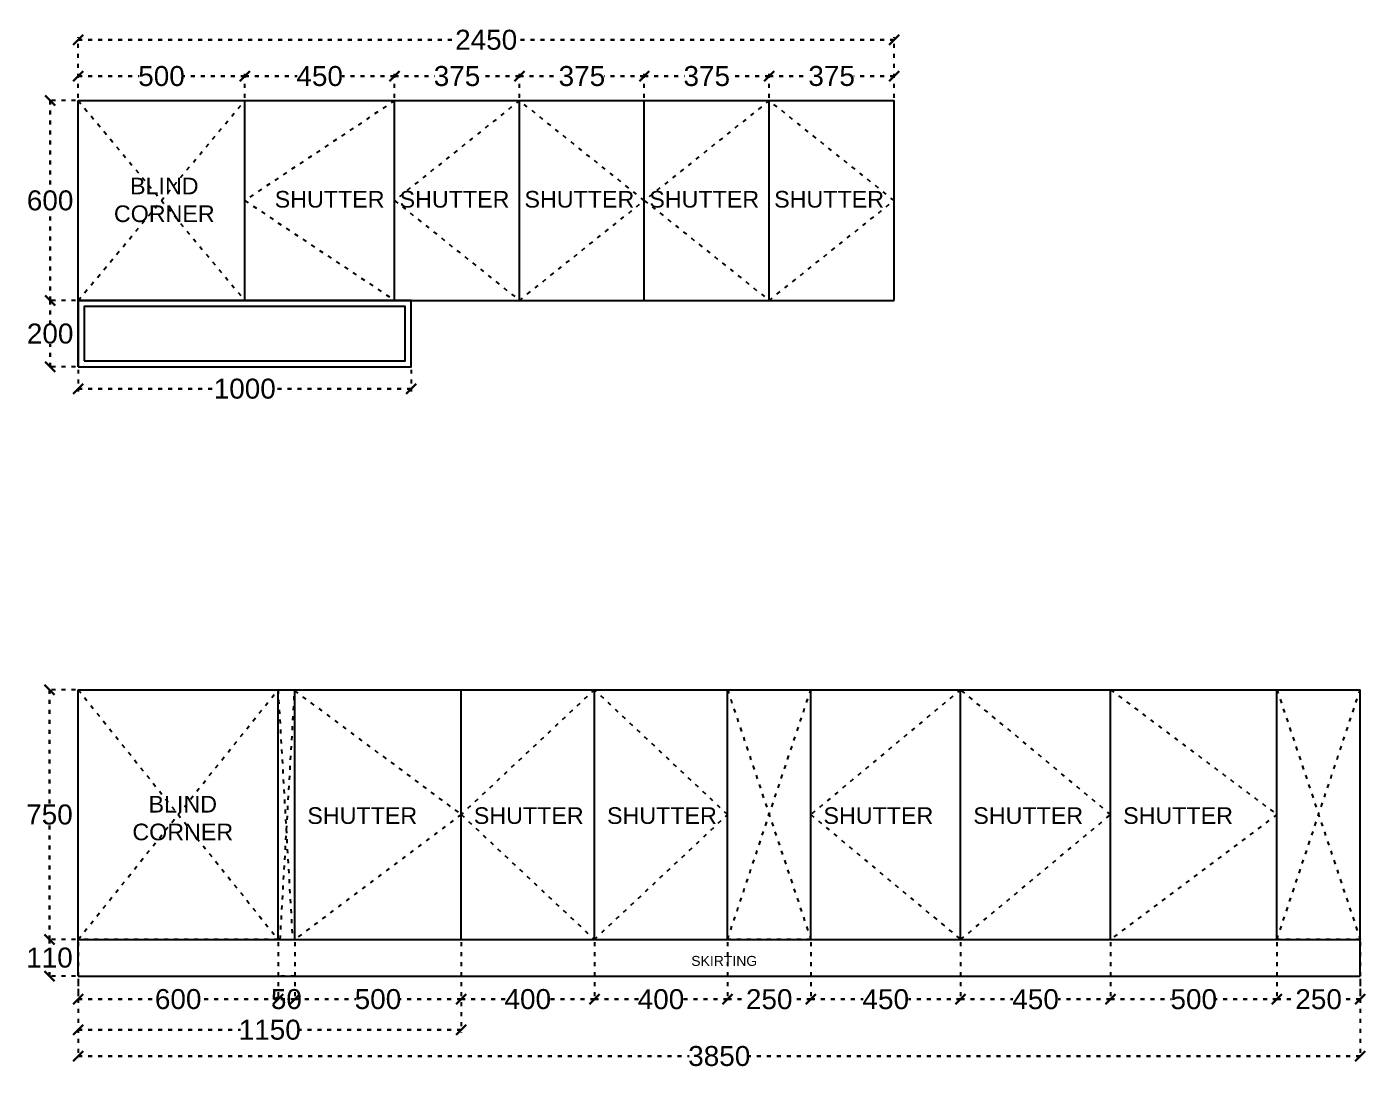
# Model space of a CAD drawing. Header units: millimetres. Extents: x 221542 to 643377, y 20779 to 241923.
# Drawn here: x 314222 to 318242, y 123068 to 126199 of the extents above; entities that cross this region are included whole.
import ezdxf

# ---------------------------------------------------------------- set-up
doc = ezdxf.new("R2010")
doc.units = ezdxf.units.MM
doc.header["$MEASUREMENT"] = 0
doc.linetypes.add('ACAD_ISO03W100', pattern=[30, 12, -18])
doc.layers.add('Walls', color=253, linetype='Continuous')
doc.styles.get("Standard").update_dxf_attribs({"font": 'arial.ttf'})
doc.dimstyles.get("Standard").update_dxf_attribs({"dimtxt": 60, "dimasz": 30, "dimexe": 7.75, "dimexo": 8.13, "dimgap": 0.63, "dimtad": 0, "dimtih": 1, "dimtoh": 1, "dimdec": 0, "dimzin": 0, "dimtxsty": 'Standard', "dimblk": 'OBLIQUE', "dimcen": 2.25, "dimclrd": 1, "dimclre": 1, "dimclrt": 1, "dimadec": 0, "dimazin": 0, "dimtfac": 1, "dimtdec": 0, "dimtofl": 0, "dimtmove": 0, "dimatfit": 3, "dimfxl": 1, "dimtolj": 1, "dimtzin": 0, "dimlwd": 30, "dimarcsym": 0})

# ---------------------------------------------------------------- blocks, each defined once
blk = doc.blocks.new('_Oblique')
at = {"color": 0, "linetype": 'ByBlock', "lineweight": -2}
blk.add_line((-0.5, -0.5), (0.5, 0.5), dxfattribs=at)
blk = doc.blocks.new('*D949')
at = {"layer": 'Defpoints', "color": 0, "linetype": 'ACAD_ISO03W100', "transparency": 16777216}
for p in [(315526.5, 123458), (314376.5, 123348), (315526.5, 123186.5)]:
    blk.add_point(p, dxfattribs=at)
at = {"layer": 'Walls', "color": 1, "linetype": 'ACAD_ISO03W100', "lineweight": -2, "transparency": 16777216}
for p, q in [((315526.5, 123449.9), (315526.5, 123178.8)), ((314376.5, 123339.9), (314376.5, 123178.8))]:
    blk.add_line(p, q, dxfattribs=at)
at = {"layer": 'Walls', "color": 1, "linetype": 'ACAD_ISO03W100', "lineweight": 30, "transparency": 16777216}
for p, q in [((314376.5, 123186.5), (314864.2, 123186.5)), ((315526.5, 123186.5), (315038.8, 123186.5))]:
    blk.add_line(p, q, dxfattribs=at)
at = {"layer": 'Walls', "color": 1, "linetype": 'ACAD_ISO03W100', "lineweight": 30, "transparency": 16777216, "xscale": 30, "yscale": 30, "zscale": 30, "rotation": 180}
blk.add_blockref('_Oblique', (314376.5, 123186.5), dxfattribs=at)
at = {"layer": 'Walls', "color": 1, "linetype": 'ACAD_ISO03W100', "lineweight": 30, "transparency": 16777216, "xscale": 30, "yscale": 30, "zscale": 30}
blk.add_blockref('_Oblique', (315526.5, 123186.5), dxfattribs=at)
at = {"layer": 'Walls', "color": 1, "linetype": 'ACAD_ISO03W100', "transparency": 16777216, "insert": (314951.5, 123186.5), "char_height": 60, "attachment_point": 5}
blk.add_mtext('\\A1;1150', dxfattribs=at)
blk = doc.blocks.new('*D950')
at = {"layer": 'Defpoints', "color": 0, "linetype": 'ACAD_ISO03W100', "transparency": 16777216}
for p in [(315026.5, 123458), (315526.5, 123458), (315526.5, 123278.5)]:
    blk.add_point(p, dxfattribs=at)
at = {"layer": 'Walls', "color": 1, "linetype": 'ACAD_ISO03W100', "lineweight": -2, "transparency": 16777216}
for p, q in [((315026.5, 123449.9), (315026.5, 123270.8)), ((315526.5, 123449.9), (315526.5, 123270.8))]:
    blk.add_line(p, q, dxfattribs=at)
at = {"layer": 'Walls', "color": 1, "linetype": 'ACAD_ISO03W100', "lineweight": 30, "transparency": 16777216}
for p, q in [((315026.5, 123278.5), (315209.7, 123278.5)), ((315526.5, 123278.5), (315343.3, 123278.5))]:
    blk.add_line(p, q, dxfattribs=at)
at = {"layer": 'Walls', "color": 1, "linetype": 'ACAD_ISO03W100', "lineweight": 30, "transparency": 16777216, "xscale": 30, "yscale": 30, "zscale": 30, "rotation": 180}
blk.add_blockref('_Oblique', (315026.5, 123278.5), dxfattribs=at)
at = {"layer": 'Walls', "color": 1, "linetype": 'ACAD_ISO03W100', "lineweight": 30, "transparency": 16777216, "xscale": 30, "yscale": 30, "zscale": 30}
blk.add_blockref('_Oblique', (315526.5, 123278.5), dxfattribs=at)
at = {"layer": 'Walls', "color": 1, "linetype": 'ACAD_ISO03W100', "transparency": 16777216, "insert": (315276.5, 123278.5), "char_height": 60, "attachment_point": 5}
blk.add_mtext('\\A1;500', dxfattribs=at)
blk = doc.blocks.new('*D951')
at = {"layer": 'Defpoints', "color": 0, "linetype": 'ACAD_ISO03W100', "transparency": 16777216}
for p in [(314976.5, 123458), (315026.5, 123458), (314976.5, 123278.5)]:
    blk.add_point(p, dxfattribs=at)
at = {"layer": 'Walls', "color": 1, "linetype": 'ACAD_ISO03W100', "lineweight": -2, "transparency": 16777216}
for p, q in [((314976.5, 123449.87), (314976.5, 123270.75)), ((315026.5, 123449.87), (315026.5, 123270.75))]:
    blk.add_line(p, q, dxfattribs=at)
at = {"layer": 'Walls', "color": 1, "linetype": 'ACAD_ISO03W100', "lineweight": 30, "transparency": 16777216}
blk.add_line((315026.5, 123278.5), (314976.5, 123278.5), dxfattribs=at)
at = {"layer": 'Walls', "color": 1, "linetype": 'ACAD_ISO03W100', "lineweight": 30, "transparency": 16777216, "xscale": 30, "yscale": 30, "zscale": 30, "rotation": 180}
blk.add_blockref('_Oblique', (314976.5, 123278.5), dxfattribs=at)
at = {"layer": 'Walls', "color": 1, "linetype": 'ACAD_ISO03W100', "lineweight": 30, "transparency": 16777216, "xscale": 30, "yscale": 30, "zscale": 30}
blk.add_blockref('_Oblique', (315026.5, 123278.5), dxfattribs=at)
at = {"layer": 'Walls', "color": 1, "linetype": 'ACAD_ISO03W100', "transparency": 16777216, "insert": (315001.5, 123278.5), "char_height": 60, "attachment_point": 5}
blk.add_mtext('\\A1;50', dxfattribs=at)
blk = doc.blocks.new('*D952')
at = {"layer": 'Defpoints', "color": 0, "linetype": 'ACAD_ISO03W100', "transparency": 16777216}
for p in [(314376.5, 123458), (314976.5, 123458), (314976.5, 123278.5)]:
    blk.add_point(p, dxfattribs=at)
at = {"layer": 'Walls', "color": 1, "linetype": 'ACAD_ISO03W100', "lineweight": -2, "transparency": 16777216}
for p, q in [((314376.5, 123449.9), (314376.5, 123270.8)), ((314976.5, 123449.9), (314976.5, 123270.8))]:
    blk.add_line(p, q, dxfattribs=at)
at = {"layer": 'Walls', "color": 1, "linetype": 'ACAD_ISO03W100', "lineweight": 30, "transparency": 16777216}
for p, q in [((314376.5, 123278.5), (314609.5, 123278.5)), ((314976.5, 123278.5), (314743.5, 123278.5))]:
    blk.add_line(p, q, dxfattribs=at)
at = {"layer": 'Walls', "color": 1, "linetype": 'ACAD_ISO03W100', "lineweight": 30, "transparency": 16777216, "xscale": 30, "yscale": 30, "zscale": 30, "rotation": 180}
blk.add_blockref('_Oblique', (314376.5, 123278.5), dxfattribs=at)
at = {"layer": 'Walls', "color": 1, "linetype": 'ACAD_ISO03W100', "lineweight": 30, "transparency": 16777216, "xscale": 30, "yscale": 30, "zscale": 30}
blk.add_blockref('_Oblique', (314976.5, 123278.5), dxfattribs=at)
at = {"layer": 'Walls', "color": 1, "linetype": 'ACAD_ISO03W100', "transparency": 16777216, "insert": (314676.5, 123278.5), "char_height": 60, "attachment_point": 5}
blk.add_mtext('\\A1;600', dxfattribs=at)
blk = doc.blocks.new('*D953')
at = {"layer": 'Defpoints', "color": 0, "linetype": 'ACAD_ISO03W100', "transparency": 16777216}
for p in [(315526.5, 123458), (315926.5, 123458), (315926.5, 123278.5)]:
    blk.add_point(p, dxfattribs=at)
at = {"layer": 'Walls', "color": 1, "linetype": 'ACAD_ISO03W100', "lineweight": -2, "transparency": 16777216}
for p, q in [((315526.5, 123449.9), (315526.5, 123270.8)), ((315926.5, 123449.9), (315926.5, 123270.8))]:
    blk.add_line(p, q, dxfattribs=at)
at = {"layer": 'Walls', "color": 1, "linetype": 'ACAD_ISO03W100', "lineweight": 30, "transparency": 16777216}
for p, q in [((315526.5, 123278.5), (315658.5, 123278.5)), ((315926.5, 123278.5), (315794.5, 123278.5))]:
    blk.add_line(p, q, dxfattribs=at)
at = {"layer": 'Walls', "color": 1, "linetype": 'ACAD_ISO03W100', "lineweight": 30, "transparency": 16777216, "xscale": 30, "yscale": 30, "zscale": 30, "rotation": 180}
blk.add_blockref('_Oblique', (315526.5, 123278.5), dxfattribs=at)
at = {"layer": 'Walls', "color": 1, "linetype": 'ACAD_ISO03W100', "lineweight": 30, "transparency": 16777216, "xscale": 30, "yscale": 30, "zscale": 30}
blk.add_blockref('_Oblique', (315926.5, 123278.5), dxfattribs=at)
at = {"layer": 'Walls', "color": 1, "linetype": 'ACAD_ISO03W100', "transparency": 16777216, "insert": (315726.5, 123278.5), "char_height": 60, "attachment_point": 5}
blk.add_mtext('\\A1;400', dxfattribs=at)
blk = doc.blocks.new('*D954')
at = {"layer": 'Defpoints', "color": 0, "linetype": 'ACAD_ISO03W100', "transparency": 16777216}
for p in [(315926.5, 123458), (316326.5, 123458), (316326.5, 123278.2)]:
    blk.add_point(p, dxfattribs=at)
at = {"layer": 'Walls', "color": 1, "linetype": 'ACAD_ISO03W100', "lineweight": -2, "transparency": 16777216}
for p, q in [((315926.5, 123449.9), (315926.5, 123270.5)), ((316326.5, 123449.9), (316326.5, 123270.5))]:
    blk.add_line(p, q, dxfattribs=at)
at = {"layer": 'Walls', "color": 1, "linetype": 'ACAD_ISO03W100', "lineweight": 30, "transparency": 16777216}
for p, q in [((315926.5, 123278.2), (316058.5, 123278.2)), ((316326.5, 123278.2), (316194.5, 123278.2))]:
    blk.add_line(p, q, dxfattribs=at)
at = {"layer": 'Walls', "color": 1, "linetype": 'ACAD_ISO03W100', "lineweight": 30, "transparency": 16777216, "xscale": 30, "yscale": 30, "zscale": 30, "rotation": 180}
blk.add_blockref('_Oblique', (315926.5, 123278.2), dxfattribs=at)
at = {"layer": 'Walls', "color": 1, "linetype": 'ACAD_ISO03W100', "lineweight": 30, "transparency": 16777216, "xscale": 30, "yscale": 30, "zscale": 30}
blk.add_blockref('_Oblique', (316326.5, 123278.2), dxfattribs=at)
at = {"layer": 'Walls', "color": 1, "linetype": 'ACAD_ISO03W100', "transparency": 16777216, "insert": (316126.5, 123278.2), "char_height": 60, "attachment_point": 5}
blk.add_mtext('\\A1;400', dxfattribs=at)
blk = doc.blocks.new('*D955')
at = {"layer": 'Defpoints', "color": 0, "linetype": 'ACAD_ISO03W100', "transparency": 16777216}
for p in [(316326.5, 123458), (316576.5, 123458), (316576.5, 123278.2)]:
    blk.add_point(p, dxfattribs=at)
at = {"layer": 'Walls', "color": 1, "linetype": 'ACAD_ISO03W100', "lineweight": -2, "transparency": 16777216}
for p, q in [((316326.5, 123449.9), (316326.5, 123270.5)), ((316576.5, 123449.9), (316576.5, 123270.5))]:
    blk.add_line(p, q, dxfattribs=at)
at = {"layer": 'Walls', "color": 1, "linetype": 'ACAD_ISO03W100', "lineweight": 30, "transparency": 16777216}
for p, q in [((316326.5, 123278.2), (316384.2, 123278.2)), ((316576.5, 123278.2), (316518.8, 123278.2))]:
    blk.add_line(p, q, dxfattribs=at)
at = {"layer": 'Walls', "color": 1, "linetype": 'ACAD_ISO03W100', "lineweight": 30, "transparency": 16777216, "xscale": 30, "yscale": 30, "zscale": 30, "rotation": 180}
blk.add_blockref('_Oblique', (316326.5, 123278.2), dxfattribs=at)
at = {"layer": 'Walls', "color": 1, "linetype": 'ACAD_ISO03W100', "lineweight": 30, "transparency": 16777216, "xscale": 30, "yscale": 30, "zscale": 30}
blk.add_blockref('_Oblique', (316576.5, 123278.2), dxfattribs=at)
at = {"layer": 'Walls', "color": 1, "linetype": 'ACAD_ISO03W100', "transparency": 16777216, "insert": (316451.5, 123278.2), "char_height": 60, "attachment_point": 5}
blk.add_mtext('\\A1;250', dxfattribs=at)
blk = doc.blocks.new('*D956')
at = {"layer": 'Defpoints', "color": 0, "linetype": 'ACAD_ISO03W100', "transparency": 16777216}
for p in [(316576.5, 123458), (317026.5, 123458), (316576.5, 123278.2)]:
    blk.add_point(p, dxfattribs=at)
at = {"layer": 'Walls', "color": 1, "linetype": 'ACAD_ISO03W100', "lineweight": -2, "transparency": 16777216}
for p, q in [((316576.5, 123449.9), (316576.5, 123270.5)), ((317026.5, 123449.9), (317026.5, 123270.5))]:
    blk.add_line(p, q, dxfattribs=at)
at = {"layer": 'Walls', "color": 1, "linetype": 'ACAD_ISO03W100', "lineweight": 30, "transparency": 16777216}
for p, q in [((316576.5, 123278.2), (316733.5, 123278.2)), ((317026.5, 123278.2), (316869.5, 123278.2))]:
    blk.add_line(p, q, dxfattribs=at)
at = {"layer": 'Walls', "color": 1, "linetype": 'ACAD_ISO03W100', "lineweight": 30, "transparency": 16777216, "xscale": 30, "yscale": 30, "zscale": 30, "rotation": 180}
blk.add_blockref('_Oblique', (316576.5, 123278.2), dxfattribs=at)
at = {"layer": 'Walls', "color": 1, "linetype": 'ACAD_ISO03W100', "lineweight": 30, "transparency": 16777216, "xscale": 30, "yscale": 30, "zscale": 30}
blk.add_blockref('_Oblique', (317026.5, 123278.2), dxfattribs=at)
at = {"layer": 'Walls', "color": 1, "linetype": 'ACAD_ISO03W100', "transparency": 16777216, "insert": (316801.5, 123278.2), "char_height": 60, "attachment_point": 5}
blk.add_mtext('\\A1;450', dxfattribs=at)
blk = doc.blocks.new('*D957')
at = {"layer": 'Defpoints', "color": 0, "linetype": 'ACAD_ISO03W100', "transparency": 16777216}
for p in [(317026.5, 123458), (317476.5, 123458), (317026.5, 123278.2)]:
    blk.add_point(p, dxfattribs=at)
at = {"layer": 'Walls', "color": 1, "linetype": 'ACAD_ISO03W100', "lineweight": -2, "transparency": 16777216}
for p, q in [((317026.5, 123449.9), (317026.5, 123270.5)), ((317476.5, 123449.9), (317476.5, 123270.5))]:
    blk.add_line(p, q, dxfattribs=at)
at = {"layer": 'Walls', "color": 1, "linetype": 'ACAD_ISO03W100', "lineweight": 30, "transparency": 16777216}
for p, q in [((317026.5, 123278.2), (317183.5, 123278.2)), ((317476.5, 123278.2), (317319.5, 123278.2))]:
    blk.add_line(p, q, dxfattribs=at)
at = {"layer": 'Walls', "color": 1, "linetype": 'ACAD_ISO03W100', "lineweight": 30, "transparency": 16777216, "xscale": 30, "yscale": 30, "zscale": 30, "rotation": 180}
blk.add_blockref('_Oblique', (317026.5, 123278.2), dxfattribs=at)
at = {"layer": 'Walls', "color": 1, "linetype": 'ACAD_ISO03W100', "lineweight": 30, "transparency": 16777216, "xscale": 30, "yscale": 30, "zscale": 30}
blk.add_blockref('_Oblique', (317476.5, 123278.2), dxfattribs=at)
at = {"layer": 'Walls', "color": 1, "linetype": 'ACAD_ISO03W100', "transparency": 16777216, "insert": (317251.5, 123278.2), "char_height": 60, "attachment_point": 5}
blk.add_mtext('\\A1;450', dxfattribs=at)
blk = doc.blocks.new('*D958')
at = {"layer": 'Defpoints', "color": 0, "linetype": 'ACAD_ISO03W100', "transparency": 16777216}
for p in [(317476.5, 123458), (317976.5, 123458), (317476.5, 123278.2)]:
    blk.add_point(p, dxfattribs=at)
at = {"layer": 'Walls', "color": 1, "linetype": 'ACAD_ISO03W100', "lineweight": -2, "transparency": 16777216}
for p, q in [((317476.5, 123449.9), (317476.5, 123270.5)), ((317976.5, 123449.9), (317976.5, 123270.5))]:
    blk.add_line(p, q, dxfattribs=at)
at = {"layer": 'Walls', "color": 1, "linetype": 'ACAD_ISO03W100', "lineweight": 30, "transparency": 16777216}
for p, q in [((317476.5, 123278.2), (317659.7, 123278.2)), ((317976.5, 123278.2), (317793.3, 123278.2))]:
    blk.add_line(p, q, dxfattribs=at)
at = {"layer": 'Walls', "color": 1, "linetype": 'ACAD_ISO03W100', "lineweight": 30, "transparency": 16777216, "xscale": 30, "yscale": 30, "zscale": 30, "rotation": 180}
blk.add_blockref('_Oblique', (317476.5, 123278.2), dxfattribs=at)
at = {"layer": 'Walls', "color": 1, "linetype": 'ACAD_ISO03W100', "lineweight": 30, "transparency": 16777216, "xscale": 30, "yscale": 30, "zscale": 30}
blk.add_blockref('_Oblique', (317976.5, 123278.2), dxfattribs=at)
at = {"layer": 'Walls', "color": 1, "linetype": 'ACAD_ISO03W100', "transparency": 16777216, "insert": (317726.5, 123278.2), "char_height": 60, "attachment_point": 5}
blk.add_mtext('\\A1;500', dxfattribs=at)
blk = doc.blocks.new('*D959')
at = {"layer": 'Defpoints', "color": 0, "linetype": 'ACAD_ISO03W100', "transparency": 16777216}
for p in [(317976.5, 123458), (318226.5, 123458), (318226.5, 123278.2)]:
    blk.add_point(p, dxfattribs=at)
at = {"layer": 'Walls', "color": 1, "linetype": 'ACAD_ISO03W100', "lineweight": -2, "transparency": 16777216}
for p, q in [((317976.5, 123449.9), (317976.5, 123270.5)), ((318226.5, 123449.9), (318226.5, 123270.5))]:
    blk.add_line(p, q, dxfattribs=at)
at = {"layer": 'Walls', "color": 1, "linetype": 'ACAD_ISO03W100', "lineweight": 30, "transparency": 16777216}
for p, q in [((317976.5, 123278.2), (318034.2, 123278.2)), ((318226.5, 123278.2), (318168.8, 123278.2))]:
    blk.add_line(p, q, dxfattribs=at)
at = {"layer": 'Walls', "color": 1, "linetype": 'ACAD_ISO03W100', "lineweight": 30, "transparency": 16777216, "xscale": 30, "yscale": 30, "zscale": 30, "rotation": 180}
blk.add_blockref('_Oblique', (317976.5, 123278.2), dxfattribs=at)
at = {"layer": 'Walls', "color": 1, "linetype": 'ACAD_ISO03W100', "lineweight": 30, "transparency": 16777216, "xscale": 30, "yscale": 30, "zscale": 30}
blk.add_blockref('_Oblique', (318226.5, 123278.2), dxfattribs=at)
at = {"layer": 'Walls', "color": 1, "linetype": 'ACAD_ISO03W100', "transparency": 16777216, "insert": (318101.5, 123278.2), "char_height": 60, "attachment_point": 5}
blk.add_mtext('\\A1;250', dxfattribs=at)
blk = doc.blocks.new('*D960')
at = {"layer": 'Defpoints', "color": 0, "linetype": 'ACAD_ISO03W100', "transparency": 16777216}
for p in [(314290, 123458), (314376.5, 123458), (314376.5, 123348)]:
    blk.add_point(p, dxfattribs=at)
at = {"layer": 'Walls', "color": 1, "linetype": 'ACAD_ISO03W100', "lineweight": -2, "transparency": 16777216}
for p, q in [((314368.4, 123458), (314282.3, 123458)), ((314368.4, 123348), (314282.3, 123348))]:
    blk.add_line(p, q, dxfattribs=at)
at = {"layer": 'Walls', "color": 1, "linetype": 'ACAD_ISO03W100', "lineweight": 30, "transparency": 16777216}
for p, q in [((314290, 123458), (314290, 123434.3)), ((314290, 123348), (314290, 123371.7))]:
    blk.add_line(p, q, dxfattribs=at)
at = {"layer": 'Walls', "color": 1, "linetype": 'ACAD_ISO03W100', "lineweight": 30, "transparency": 16777216, "xscale": 30, "yscale": 30, "zscale": 30}
for p, rotation in [((314290, 123458), 90), ((314290, 123348), 270)]:
    blk.add_blockref('_Oblique', p, dxfattribs=dict(at, rotation=rotation))
at = {"layer": 'Walls', "color": 1, "linetype": 'ACAD_ISO03W100', "transparency": 16777216, "insert": (314290, 123403), "char_height": 60, "attachment_point": 5}
blk.add_mtext('\\A1;110', dxfattribs=at)
blk = doc.blocks.new('*D961')
at = {"layer": 'Defpoints', "color": 0, "linetype": 'ACAD_ISO03W100', "transparency": 16777216}
for p in [(314290, 124208), (314376.5, 124208), (314376.5, 123458)]:
    blk.add_point(p, dxfattribs=at)
at = {"layer": 'Walls', "color": 1, "linetype": 'ACAD_ISO03W100', "lineweight": -2, "transparency": 16777216}
for p, q in [((314368.4, 124208), (314282.3, 124208)), ((314368.4, 123458), (314282.3, 123458))]:
    blk.add_line(p, q, dxfattribs=at)
at = {"layer": 'Walls', "color": 1, "linetype": 'ACAD_ISO03W100', "lineweight": 30, "transparency": 16777216}
for p, q in [((314290, 124208), (314290, 123864.3)), ((314290, 123458), (314290, 123801.7))]:
    blk.add_line(p, q, dxfattribs=at)
at = {"layer": 'Walls', "color": 1, "linetype": 'ACAD_ISO03W100', "lineweight": 30, "transparency": 16777216, "xscale": 30, "yscale": 30, "zscale": 30}
for p, rotation in [((314290, 124208), 90), ((314290, 123458), 270)]:
    blk.add_blockref('_Oblique', p, dxfattribs=dict(at, rotation=rotation))
at = {"layer": 'Walls', "color": 1, "linetype": 'ACAD_ISO03W100', "transparency": 16777216, "insert": (314290, 123833), "char_height": 60, "attachment_point": 5}
blk.add_mtext('\\A1;750', dxfattribs=at)
blk = doc.blocks.new('*D963')
at = {"layer": 'Defpoints', "color": 0, "linetype": 'ACAD_ISO03W100', "transparency": 16777216}
for p in [(314876.5, 126051), (314376.5, 125977.5), (314876.5, 125977.5)]:
    blk.add_point(p, dxfattribs=at)
at = {"layer": 'Walls', "color": 1, "linetype": 'ACAD_ISO03W100', "lineweight": -2, "transparency": 16777216}
for p, q in [((314376.5, 125985.6), (314376.5, 126058.8)), ((314876.5, 125985.6), (314876.5, 126058.8))]:
    blk.add_line(p, q, dxfattribs=at)
at = {"layer": 'Walls', "color": 1, "linetype": 'ACAD_ISO03W100', "lineweight": 30, "transparency": 16777216}
for p, q in [((314376.5, 126051), (314559.7, 126051)), ((314876.5, 126051), (314693.3, 126051))]:
    blk.add_line(p, q, dxfattribs=at)
at = {"layer": 'Walls', "color": 1, "linetype": 'ACAD_ISO03W100', "lineweight": 30, "transparency": 16777216, "xscale": 30, "yscale": 30, "zscale": 30, "rotation": 180}
blk.add_blockref('_Oblique', (314376.5, 126051), dxfattribs=at)
at = {"layer": 'Walls', "color": 1, "linetype": 'ACAD_ISO03W100', "lineweight": 30, "transparency": 16777216, "xscale": 30, "yscale": 30, "zscale": 30}
blk.add_blockref('_Oblique', (314876.5, 126051), dxfattribs=at)
at = {"layer": 'Walls', "color": 1, "linetype": 'ACAD_ISO03W100', "transparency": 16777216, "insert": (314626.5, 126051), "char_height": 60, "attachment_point": 5}
blk.add_mtext('\\A1;500', dxfattribs=at)
blk = doc.blocks.new('*D964')
at = {"layer": 'Defpoints', "color": 0, "linetype": 'ACAD_ISO03W100', "transparency": 16777216}
for p in [(315326.5, 126051), (314876.5, 125977.5), (315326.5, 125977.5)]:
    blk.add_point(p, dxfattribs=at)
at = {"layer": 'Walls', "color": 1, "linetype": 'ACAD_ISO03W100', "lineweight": -2, "transparency": 16777216}
for p, q in [((314876.5, 125985.6), (314876.5, 126058.8)), ((315326.5, 125985.6), (315326.5, 126058.8))]:
    blk.add_line(p, q, dxfattribs=at)
at = {"layer": 'Walls', "color": 1, "linetype": 'ACAD_ISO03W100', "lineweight": 30, "transparency": 16777216}
for p, q in [((314876.5, 126051), (315033.5, 126051)), ((315326.5, 126051), (315169.5, 126051))]:
    blk.add_line(p, q, dxfattribs=at)
at = {"layer": 'Walls', "color": 1, "linetype": 'ACAD_ISO03W100', "lineweight": 30, "transparency": 16777216, "xscale": 30, "yscale": 30, "zscale": 30, "rotation": 180}
blk.add_blockref('_Oblique', (314876.5, 126051), dxfattribs=at)
at = {"layer": 'Walls', "color": 1, "linetype": 'ACAD_ISO03W100', "lineweight": 30, "transparency": 16777216, "xscale": 30, "yscale": 30, "zscale": 30}
blk.add_blockref('_Oblique', (315326.5, 126051), dxfattribs=at)
at = {"layer": 'Walls', "color": 1, "linetype": 'ACAD_ISO03W100', "transparency": 16777216, "insert": (315101.5, 126051), "char_height": 60, "attachment_point": 5}
blk.add_mtext('\\A1;450', dxfattribs=at)
blk = doc.blocks.new('*D965')
at = {"layer": 'Defpoints', "color": 0, "linetype": 'ACAD_ISO03W100', "transparency": 16777216}
for p in [(315701.5, 126051), (315326.5, 125977.5), (315701.5, 125977.5)]:
    blk.add_point(p, dxfattribs=at)
at = {"layer": 'Walls', "color": 1, "linetype": 'ACAD_ISO03W100', "lineweight": -2, "transparency": 16777216}
for p, q in [((315326.5, 125985.6), (315326.5, 126058.8)), ((315701.5, 125985.6), (315701.5, 126058.8))]:
    blk.add_line(p, q, dxfattribs=at)
at = {"layer": 'Walls', "color": 1, "linetype": 'ACAD_ISO03W100', "lineweight": 30, "transparency": 16777216}
for p, q in [((315326.5, 126051), (315446.9, 126051)), ((315701.5, 126051), (315581.1, 126051))]:
    blk.add_line(p, q, dxfattribs=at)
at = {"layer": 'Walls', "color": 1, "linetype": 'ACAD_ISO03W100', "lineweight": 30, "transparency": 16777216, "xscale": 30, "yscale": 30, "zscale": 30, "rotation": 180}
blk.add_blockref('_Oblique', (315326.5, 126051), dxfattribs=at)
at = {"layer": 'Walls', "color": 1, "linetype": 'ACAD_ISO03W100', "lineweight": 30, "transparency": 16777216, "xscale": 30, "yscale": 30, "zscale": 30}
blk.add_blockref('_Oblique', (315701.5, 126051), dxfattribs=at)
at = {"layer": 'Walls', "color": 1, "linetype": 'ACAD_ISO03W100', "transparency": 16777216, "insert": (315514, 126051), "char_height": 60, "attachment_point": 5}
blk.add_mtext('\\A1;375', dxfattribs=at)
blk = doc.blocks.new('*D966')
at = {"layer": 'Defpoints', "color": 0, "linetype": 'ACAD_ISO03W100', "transparency": 16777216}
for p in [(316076.5, 126051), (315701.5, 125978), (316076.5, 125977.5)]:
    blk.add_point(p, dxfattribs=at)
at = {"layer": 'Walls', "color": 1, "linetype": 'ACAD_ISO03W100', "lineweight": -2, "transparency": 16777216}
for p, q in [((315701.5, 125986.1), (315701.5, 126058.8)), ((316076.5, 125985.6), (316076.5, 126058.8))]:
    blk.add_line(p, q, dxfattribs=at)
at = {"layer": 'Walls', "color": 1, "linetype": 'ACAD_ISO03W100', "lineweight": 30, "transparency": 16777216}
for p, q in [((315701.5, 126051), (315821.9, 126051)), ((316076.5, 126051), (315956.1, 126051))]:
    blk.add_line(p, q, dxfattribs=at)
at = {"layer": 'Walls', "color": 1, "linetype": 'ACAD_ISO03W100', "lineweight": 30, "transparency": 16777216, "xscale": 30, "yscale": 30, "zscale": 30, "rotation": 180}
blk.add_blockref('_Oblique', (315701.5, 126051), dxfattribs=at)
at = {"layer": 'Walls', "color": 1, "linetype": 'ACAD_ISO03W100', "lineweight": 30, "transparency": 16777216, "xscale": 30, "yscale": 30, "zscale": 30}
blk.add_blockref('_Oblique', (316076.5, 126051), dxfattribs=at)
at = {"layer": 'Walls', "color": 1, "linetype": 'ACAD_ISO03W100', "transparency": 16777216, "insert": (315889, 126051), "char_height": 60, "attachment_point": 5}
blk.add_mtext('\\A1;375', dxfattribs=at)
blk = doc.blocks.new('*D967')
at = {"layer": 'Defpoints', "color": 0, "linetype": 'ACAD_ISO03W100', "transparency": 16777216}
for p in [(316076.5, 126051), (316076.5, 125977.5), (316451.5, 125977.5)]:
    blk.add_point(p, dxfattribs=at)
at = {"layer": 'Walls', "color": 1, "linetype": 'ACAD_ISO03W100', "lineweight": -2, "transparency": 16777216}
for p, q in [((316076.5, 125985.6), (316076.5, 126058.8)), ((316451.5, 125985.6), (316451.5, 126058.8))]:
    blk.add_line(p, q, dxfattribs=at)
at = {"layer": 'Walls', "color": 1, "linetype": 'ACAD_ISO03W100', "lineweight": 30, "transparency": 16777216}
for p, q in [((316076.5, 126051), (316196.9, 126051)), ((316451.5, 126051), (316331.1, 126051))]:
    blk.add_line(p, q, dxfattribs=at)
at = {"layer": 'Walls', "color": 1, "linetype": 'ACAD_ISO03W100', "lineweight": 30, "transparency": 16777216, "xscale": 30, "yscale": 30, "zscale": 30, "rotation": 180}
blk.add_blockref('_Oblique', (316076.5, 126051), dxfattribs=at)
at = {"layer": 'Walls', "color": 1, "linetype": 'ACAD_ISO03W100', "lineweight": 30, "transparency": 16777216, "xscale": 30, "yscale": 30, "zscale": 30}
blk.add_blockref('_Oblique', (316451.5, 126051), dxfattribs=at)
at = {"layer": 'Walls', "color": 1, "linetype": 'ACAD_ISO03W100', "transparency": 16777216, "insert": (316264, 126051), "char_height": 60, "attachment_point": 5}
blk.add_mtext('\\A1;375', dxfattribs=at)
blk = doc.blocks.new('*D968')
at = {"layer": 'Defpoints', "color": 0, "linetype": 'ACAD_ISO03W100', "transparency": 16777216}
for p in [(316451.5, 126051.2), (316451.5, 125977.5), (316826.5, 125977.5)]:
    blk.add_point(p, dxfattribs=at)
at = {"layer": 'Walls', "color": 1, "linetype": 'ACAD_ISO03W100', "lineweight": -2, "transparency": 16777216}
for p, q in [((316451.5, 125985.6), (316451.5, 126059)), ((316826.5, 125985.6), (316826.5, 126059))]:
    blk.add_line(p, q, dxfattribs=at)
at = {"layer": 'Walls', "color": 1, "linetype": 'ACAD_ISO03W100', "lineweight": 30, "transparency": 16777216}
for p, q in [((316451.5, 126051.2), (316571.9, 126051.2)), ((316826.5, 126051.2), (316706.1, 126051.2))]:
    blk.add_line(p, q, dxfattribs=at)
at = {"layer": 'Walls', "color": 1, "linetype": 'ACAD_ISO03W100', "lineweight": 30, "transparency": 16777216, "xscale": 30, "yscale": 30, "zscale": 30, "rotation": 180}
blk.add_blockref('_Oblique', (316451.5, 126051.2), dxfattribs=at)
at = {"layer": 'Walls', "color": 1, "linetype": 'ACAD_ISO03W100', "lineweight": 30, "transparency": 16777216, "xscale": 30, "yscale": 30, "zscale": 30}
blk.add_blockref('_Oblique', (316826.5, 126051.2), dxfattribs=at)
at = {"layer": 'Walls', "color": 1, "linetype": 'ACAD_ISO03W100', "transparency": 16777216, "insert": (316639, 126051.2), "char_height": 60, "attachment_point": 5}
blk.add_mtext('\\A1;375', dxfattribs=at)
blk = doc.blocks.new('*D969')
at = {"layer": 'Defpoints', "color": 0, "linetype": 'ACAD_ISO03W100', "transparency": 16777216}
for p in [(314376.5, 125977.5), (314292, 125377.5), (314376.5, 125377.5)]:
    blk.add_point(p, dxfattribs=at)
at = {"layer": 'Walls', "color": 1, "linetype": 'ACAD_ISO03W100', "lineweight": -2, "transparency": 16777216}
for p, q in [((314368.4, 125977.5), (314284.3, 125977.5)), ((314368.4, 125377.5), (314284.3, 125377.5))]:
    blk.add_line(p, q, dxfattribs=at)
at = {"layer": 'Walls', "color": 1, "linetype": 'ACAD_ISO03W100', "lineweight": 30, "transparency": 16777216}
for p, q in [((314292, 125977.5), (314292, 125708.8)), ((314292, 125377.5), (314292, 125646.2))]:
    blk.add_line(p, q, dxfattribs=at)
at = {"layer": 'Walls', "color": 1, "linetype": 'ACAD_ISO03W100', "lineweight": 30, "transparency": 16777216, "xscale": 30, "yscale": 30, "zscale": 30}
for p, rotation in [((314292, 125977.5), 90), ((314292, 125377.5), 270)]:
    blk.add_blockref('_Oblique', p, dxfattribs=dict(at, rotation=rotation))
at = {"layer": 'Walls', "color": 1, "linetype": 'ACAD_ISO03W100', "transparency": 16777216, "insert": (314292, 125677.5), "char_height": 60, "attachment_point": 5}
blk.add_mtext('\\A1;600', dxfattribs=at)
blk = doc.blocks.new('*D970')
at = {"layer": 'Defpoints', "color": 0, "linetype": 'ACAD_ISO03W100', "transparency": 16777216}
for p in [(314376.5, 125377.5), (314292, 125177.5), (314376.5, 125177.5)]:
    blk.add_point(p, dxfattribs=at)
at = {"layer": 'Walls', "color": 1, "linetype": 'ACAD_ISO03W100', "lineweight": -2, "transparency": 16777216}
for p, q in [((314368.4, 125377.5), (314284.3, 125377.5)), ((314368.4, 125177.5), (314284.3, 125177.5))]:
    blk.add_line(p, q, dxfattribs=at)
at = {"layer": 'Walls', "color": 1, "linetype": 'ACAD_ISO03W100', "lineweight": 30, "transparency": 16777216}
for p, q in [((314292, 125377.5), (314292, 125308.8)), ((314292, 125177.5), (314292, 125246.2))]:
    blk.add_line(p, q, dxfattribs=at)
at = {"layer": 'Walls', "color": 1, "linetype": 'ACAD_ISO03W100', "lineweight": 30, "transparency": 16777216, "xscale": 30, "yscale": 30, "zscale": 30}
for p, rotation in [((314292, 125377.5), 90), ((314292, 125177.5), 270)]:
    blk.add_blockref('_Oblique', p, dxfattribs=dict(at, rotation=rotation))
at = {"layer": 'Walls', "color": 1, "linetype": 'ACAD_ISO03W100', "transparency": 16777216, "insert": (314292, 125277.5), "char_height": 60, "attachment_point": 5}
blk.add_mtext('\\A1;200', dxfattribs=at)
blk = doc.blocks.new('*D971')
at = {"layer": 'Defpoints', "color": 0, "linetype": 'ACAD_ISO03W100', "transparency": 16777216}
for p in [(314376.5, 125177.5), (315376.5, 125177.5), (315376.5, 125112)]:
    blk.add_point(p, dxfattribs=at)
at = {"layer": 'Walls', "color": 1, "linetype": 'ACAD_ISO03W100', "lineweight": -2, "transparency": 16777216}
for p, q in [((314376.5, 125169.4), (314376.5, 125104.2)), ((315376.5, 125169.4), (315376.5, 125104.2))]:
    blk.add_line(p, q, dxfattribs=at)
at = {"layer": 'Walls', "color": 1, "linetype": 'ACAD_ISO03W100', "lineweight": 30, "transparency": 16777216}
for p, q in [((314376.5, 125112), (314789.2, 125112)), ((315376.5, 125112), (314963.8, 125112))]:
    blk.add_line(p, q, dxfattribs=at)
at = {"layer": 'Walls', "color": 1, "linetype": 'ACAD_ISO03W100', "lineweight": 30, "transparency": 16777216, "xscale": 30, "yscale": 30, "zscale": 30, "rotation": 180}
blk.add_blockref('_Oblique', (314376.5, 125112), dxfattribs=at)
at = {"layer": 'Walls', "color": 1, "linetype": 'ACAD_ISO03W100', "lineweight": 30, "transparency": 16777216, "xscale": 30, "yscale": 30, "zscale": 30}
blk.add_blockref('_Oblique', (315376.5, 125112), dxfattribs=at)
at = {"layer": 'Walls', "color": 1, "linetype": 'ACAD_ISO03W100', "transparency": 16777216, "insert": (314876.5, 125112), "char_height": 60, "attachment_point": 5}
blk.add_mtext('\\A1;1000', dxfattribs=at)
blk = doc.blocks.new('*D973')
at = {"layer": 'Defpoints', "color": 0, "linetype": 'ACAD_ISO03W100', "transparency": 16777216}
for p in [(314376.5, 123348), (318226.5, 123348), (318226.5, 123107.5)]:
    blk.add_point(p, dxfattribs=at)
at = {"layer": 'Walls', "color": 1, "linetype": 'ACAD_ISO03W100', "lineweight": -2, "transparency": 16777216}
for p, q in [((314376.5, 123339.87), (314376.5, 123099.75)), ((318226.5, 123339.87), (318226.5, 123099.75))]:
    blk.add_line(p, q, dxfattribs=at)
at = {"layer": 'Walls', "color": 1, "linetype": 'ACAD_ISO03W100', "lineweight": 30, "transparency": 16777216}
for p, q in [((314376.5, 123107.5), (316211.40206, 123107.5)), ((318226.5, 123107.5), (316391.59794, 123107.5))]:
    blk.add_line(p, q, dxfattribs=at)
at = {"layer": 'Walls', "color": 1, "linetype": 'ACAD_ISO03W100', "lineweight": 30, "transparency": 16777216, "xscale": 30, "yscale": 30, "zscale": 30, "rotation": 180}
blk.add_blockref('_Oblique', (314376.5, 123107.5), dxfattribs=at)
at = {"layer": 'Walls', "color": 1, "linetype": 'ACAD_ISO03W100', "lineweight": 30, "transparency": 16777216, "xscale": 30, "yscale": 30, "zscale": 30}
blk.add_blockref('_Oblique', (318226.5, 123107.5), dxfattribs=at)
at = {"layer": 'Walls', "color": 1, "linetype": 'ACAD_ISO03W100', "transparency": 16777216, "insert": (316301.5, 123107.5), "char_height": 60, "attachment_point": 5}
blk.add_mtext('\\A1;3850', dxfattribs=at)
blk = doc.blocks.new('*D974')
at = {"layer": 'Defpoints', "color": 0, "linetype": 'ACAD_ISO03W100', "transparency": 16777216}
for p in [(316826.5, 126160), (314376.5, 125977.5), (316826.5, 125977.5)]:
    blk.add_point(p, dxfattribs=at)
at = {"layer": 'Walls', "color": 1, "linetype": 'ACAD_ISO03W100', "lineweight": -2, "transparency": 16777216}
for p, q in [((314376.5, 125985.63), (314376.5, 126167.75)), ((316826.5, 125985.63), (316826.5, 126167.75))]:
    blk.add_line(p, q, dxfattribs=at)
at = {"layer": 'Walls', "color": 1, "linetype": 'ACAD_ISO03W100', "lineweight": 30, "transparency": 16777216}
for p, q in [((314376.5, 126160), (315510.87, 126160)), ((316826.5, 126160), (315692.13, 126160))]:
    blk.add_line(p, q, dxfattribs=at)
at = {"layer": 'Walls', "color": 1, "linetype": 'ACAD_ISO03W100', "lineweight": 30, "transparency": 16777216, "xscale": 30, "yscale": 30, "zscale": 30, "rotation": 180}
blk.add_blockref('_Oblique', (314376.5, 126160), dxfattribs=at)
at = {"layer": 'Walls', "color": 1, "linetype": 'ACAD_ISO03W100', "lineweight": 30, "transparency": 16777216, "xscale": 30, "yscale": 30, "zscale": 30}
blk.add_blockref('_Oblique', (316826.5, 126160), dxfattribs=at)
at = {"layer": 'Walls', "color": 1, "linetype": 'ACAD_ISO03W100', "transparency": 16777216, "insert": (315601.5, 126160), "char_height": 60, "attachment_point": 5}
blk.add_mtext('\\A1;2450', dxfattribs=at)

msp = doc.modelspace()

# ---------------------------------------------------------------- linework, layer by layer
at = {"layer": 'Walls', "color": 18, "true_color": 0x000000}
for p, q in [((314376.5, 125977.5), (316826.5, 125977.5)), ((314376.5, 125177.5), (314376.5, 125977.5)), ((314876.5, 125377.5), (314876.5, 125977.5)), ((315326.5, 125377.5), (315326.5, 125977.5)), ((315701.5, 125377.5), (315701.5, 125977.5)), ((316076.5, 125377.5), (316076.5, 125977.5)), ((316451.5, 125377.5), (316451.5, 125977.5)), ((316826.5, 125377.5), (316826.5, 125977.5)), ((314376.5, 125377.5), (316826.5, 125377.5)), ((315376.5, 125177.5), (315376.5, 125377.5)), ((314376.5, 125177.5), (315376.5, 125177.5)), ((314376.5, 124208), (318226.5, 124208)), ((314376.5, 123348), (314376.5, 124208)), ((314976.5, 123458), (314976.5, 124208)), ((315026.5, 123458), (315026.5, 124208)), ((315526.5, 123458), (315526.5, 124208)), ((315926.5, 123458), (315926.5, 124208)), ((316326.5, 123458), (316326.5, 124208)), ((316576.5, 123458), (316576.5, 124208)), ((317026.5, 123458), (317026.5, 124208)), ((317476.5, 123458), (317476.5, 124208)), ((317976.5, 123458), (317976.5, 124208)), ((318226.5, 123348), (318226.5, 124208)), ((314376.5, 123458), (318226.5, 123458)), ((314376.5, 123348), (318226.5, 123348))]:
    msp.add_line(p, q, dxfattribs=at)
at = {"layer": 'Walls', "color": 9, "linetype": 'ACAD_ISO03W100', "true_color": 0xc7c8ca}
for points in [[(314376.5, 125977.5), (314876.5, 125377.5), (314376.5, 125377.5), (314876.5, 125977.5)], [(315326.5, 125977.5), (314876.5, 125677.5), (315326.5, 125377.5)], [(315701.5, 125977.5), (315326.5, 125677.5), (315701.5, 125377.5), (316076.5, 125677.5), (315701.5, 125977.5)], [(316451.5, 125977.5), (316076.5, 125677.5), (316451.5, 125377.5), (316826.5, 125677.5), (316451.5, 125977.5)], [(314376.5, 124208), (314976.5, 123458), (314376.5, 123458), (314976.5, 124208)], [(315926.5, 124208), (315526.5, 123833), (315926.5, 123458), (316326.5, 123833), (315926.5, 124208)], [(317026.5, 124208), (316576.5, 123833), (317026.5, 123458), (317476.5, 123833), (317026.5, 124208)], [(317476.5, 124208), (317976.5, 123833), (317476.5, 123458)], [(315026.3, 124205.1), (315526.5, 123833), (315026.5, 123458)]]:
    msp.add_lwpolyline(points, dxfattribs=at)
at = {"layer": 'Walls', "color": 18, "true_color": 0x000000}
for points in [[(314376.5, 125177.5), (315376.5, 125177.5), (315376.5, 125377.5), (314376.5, 125377.5)], [(314394.5, 125195.5), (315358.5, 125195.5), (315358.5, 125359.5), (314394.5, 125359.5)]]:
    msp.add_lwpolyline(points, close=True, dxfattribs=at)
at = {"layer": 'Walls', "color": 240, "linetype": 'ACAD_ISO03W100', "true_color": 0xed1f24}
for points in [[(314976.5, 124208), (315020.1, 123458)], [(314982.9, 123458), (315026.5, 124208)], [(316326.5, 124208), (316576.5, 123458), (316326.5, 123458), (316576.5, 124208)], [(317976.5, 124208), (318226.5, 123458), (317976.5, 123458), (318226.5, 124208)], [(315026.5, 123348), (314976.5, 123348)]]:
    msp.add_lwpolyline(points, dxfattribs=at)

# ---------------------------------------------------------------- texts
at = {"color": 7, "char_height": 50, "attachment_point": 1}
for s, insert in [('\\pxqc;BLIND \\PCORNER', (314484.5, 125746.1)), ('SHUTTER', (314966.5, 125706.2)), ('SHUTTER', (315341.5, 125706.2)), ('SHUTTER', (315716.5, 125706.2)), ('SHUTTER', (316091.5, 125706.2)), ('SHUTTER', (316466.5, 125706.2)), ('\\pxqc;BLIND \\PCORNER', (314540, 123889.2)), ('SHUTTER', (315064.5, 123855)), ('SHUTTER', (315564.5, 123855)), ('SHUTTER', (315964.5, 123855)), ('SHUTTER', (316614.5, 123855)), ('SHUTTER', (317064.5, 123855)), ('SHUTTER', (317514.5, 123855))]:
    msp.add_mtext_dynamic_manual_height_columns(s, width=300.775, gutter_width=1213, heights=[0], dxfattribs=dict(at, insert=insert))
at = {"color": 18, "true_color": 0x000000, "insert": (316217.5, 123408.5), "char_height": 30, "attachment_point": 1}
msp.add_mtext_dynamic_manual_height_columns('SKIRTING', width=2764.543, gutter_width=1, heights=[238.1], dxfattribs=at)

# ---------------------------------------------------------------- dimensions: what is measured, and where the dimension line sits
at = {"layer": 'Walls', "color": 9, "linetype": 'ACAD_ISO03W100', "true_color": 0xc7c8ca}
for base, p1, p2, picture, middle in [((316826.5, 126160), (314376.5, 125977.5), (316826.5, 125977.5), '*D974', (315601.5, 126160)), ((314876.5, 126051), (314376.5, 125977.5), (314876.5, 125977.5), '*D963', (314626.5, 126051)), ((315326.5, 126051), (314876.5, 125977.5), (315326.5, 125977.5), '*D964', (315101.5, 126051)), ((315701.5, 126051), (315326.5, 125977.5), (315701.5, 125977.5), '*D965', (315514, 126051)), ((316076.5, 126051), (315701.5, 125978), (316076.5, 125977.5), '*D966', (315889, 126051)), ((316076.5, 126051), (316451.5, 125977.5), (316076.5, 125977.5), '*D967', (316264, 126051)), ((316451.5, 126051.2), (316826.5, 125977.5), (316451.5, 125977.5), '*D968', (316639, 126051.2)), ((315376.5, 125112), (314376.5, 125177.5), (315376.5, 125177.5), '*D971', (314876.5, 125112)), ((318226.5, 123107.5), (314376.5, 123348), (318226.5, 123348), '*D973', (316301.5, 123107.5))]:
    dim = msp.add_linear_dim(base=base, p1=p1, p2=p2, dimstyle='Standard', dxfattribs=at)
    dim.commit()
    dim.dimension.update_dxf_attribs({"geometry": picture, "text_midpoint": middle})
for base, p1, p2, picture, middle in [((314292, 125377.5), (314376.5, 125977.5), (314376.5, 125377.5), '*D969', (314292, 125677.5)), ((314292, 125177.5), (314376.5, 125377.5), (314376.5, 125177.5), '*D970', (314292, 125277.5))]:
    dim = msp.add_linear_dim(base=base, p1=p1, p2=p2, angle=90, dimstyle='Standard', dxfattribs=at)
    dim.commit()
    dim.dimension.update_dxf_attribs({"geometry": picture, "text_midpoint": middle})
at = {"layer": 'Walls', "color": 240, "linetype": 'ACAD_ISO03W100', "true_color": 0xed1f24}
for base, p1, p2, picture, middle in [((314290, 124208), (314376.5, 123458), (314376.5, 124208), '*D961', (314290, 123833)), ((314290, 123458), (314376.5, 123348), (314376.5, 123458), '*D960', (314290, 123403))]:
    dim = msp.add_linear_dim(base=base, p1=p1, p2=p2, angle=90, dimstyle='Standard', dxfattribs=at)
    dim.commit()
    dim.dimension.update_dxf_attribs({"geometry": picture, "text_midpoint": middle})
for base, p1, p2, picture, middle in [((315526.5, 123186.5), (314376.5, 123348), (315526.5, 123458), '*D949', (314951.5, 123186.5)), ((314976.5, 123278.5), (314376.5, 123458), (314976.5, 123458), '*D952', (314676.5, 123278.5)), ((315526.5, 123278.5), (315026.5, 123458), (315526.5, 123458), '*D950', (315276.5, 123278.5)), ((315926.5, 123278.5), (315526.5, 123458), (315926.5, 123458), '*D953', (315726.5, 123278.5)), ((316326.5, 123278.2), (315926.5, 123458), (316326.5, 123458), '*D954', (316126.5, 123278.2)), ((316576.5, 123278.2), (316326.5, 123458), (316576.5, 123458), '*D955', (316451.5, 123278.2)), ((316576.5, 123278.2), (317026.5, 123458), (316576.5, 123458), '*D956', (316801.5, 123278.2)), ((317026.5, 123278.2), (317476.5, 123458), (317026.5, 123458), '*D957', (317251.5, 123278.2)), ((317476.5, 123278.2), (317976.5, 123458), (317476.5, 123458), '*D958', (317726.5, 123278.2)), ((318226.5, 123278.2), (317976.5, 123458), (318226.5, 123458), '*D959', (318101.5, 123278.2))]:
    dim = msp.add_linear_dim(base=base, p1=p1, p2=p2, dimstyle='Standard', dxfattribs=at)
    dim.commit()
    dim.dimension.update_dxf_attribs({"geometry": picture, "text_midpoint": middle})
dim = msp.add_linear_dim(base=(314976.5, 123278.5), p1=(315026.5, 123458), p2=(314976.5, 123458), dimstyle='Standard', dxfattribs=at)
dim.commit()
dim.dimension.update_dxf_attribs({"geometry": '*D951', "text_midpoint": (315001.5, 123278.5), "dimtype": 160})

doc.saveas('drawing.dxf')
